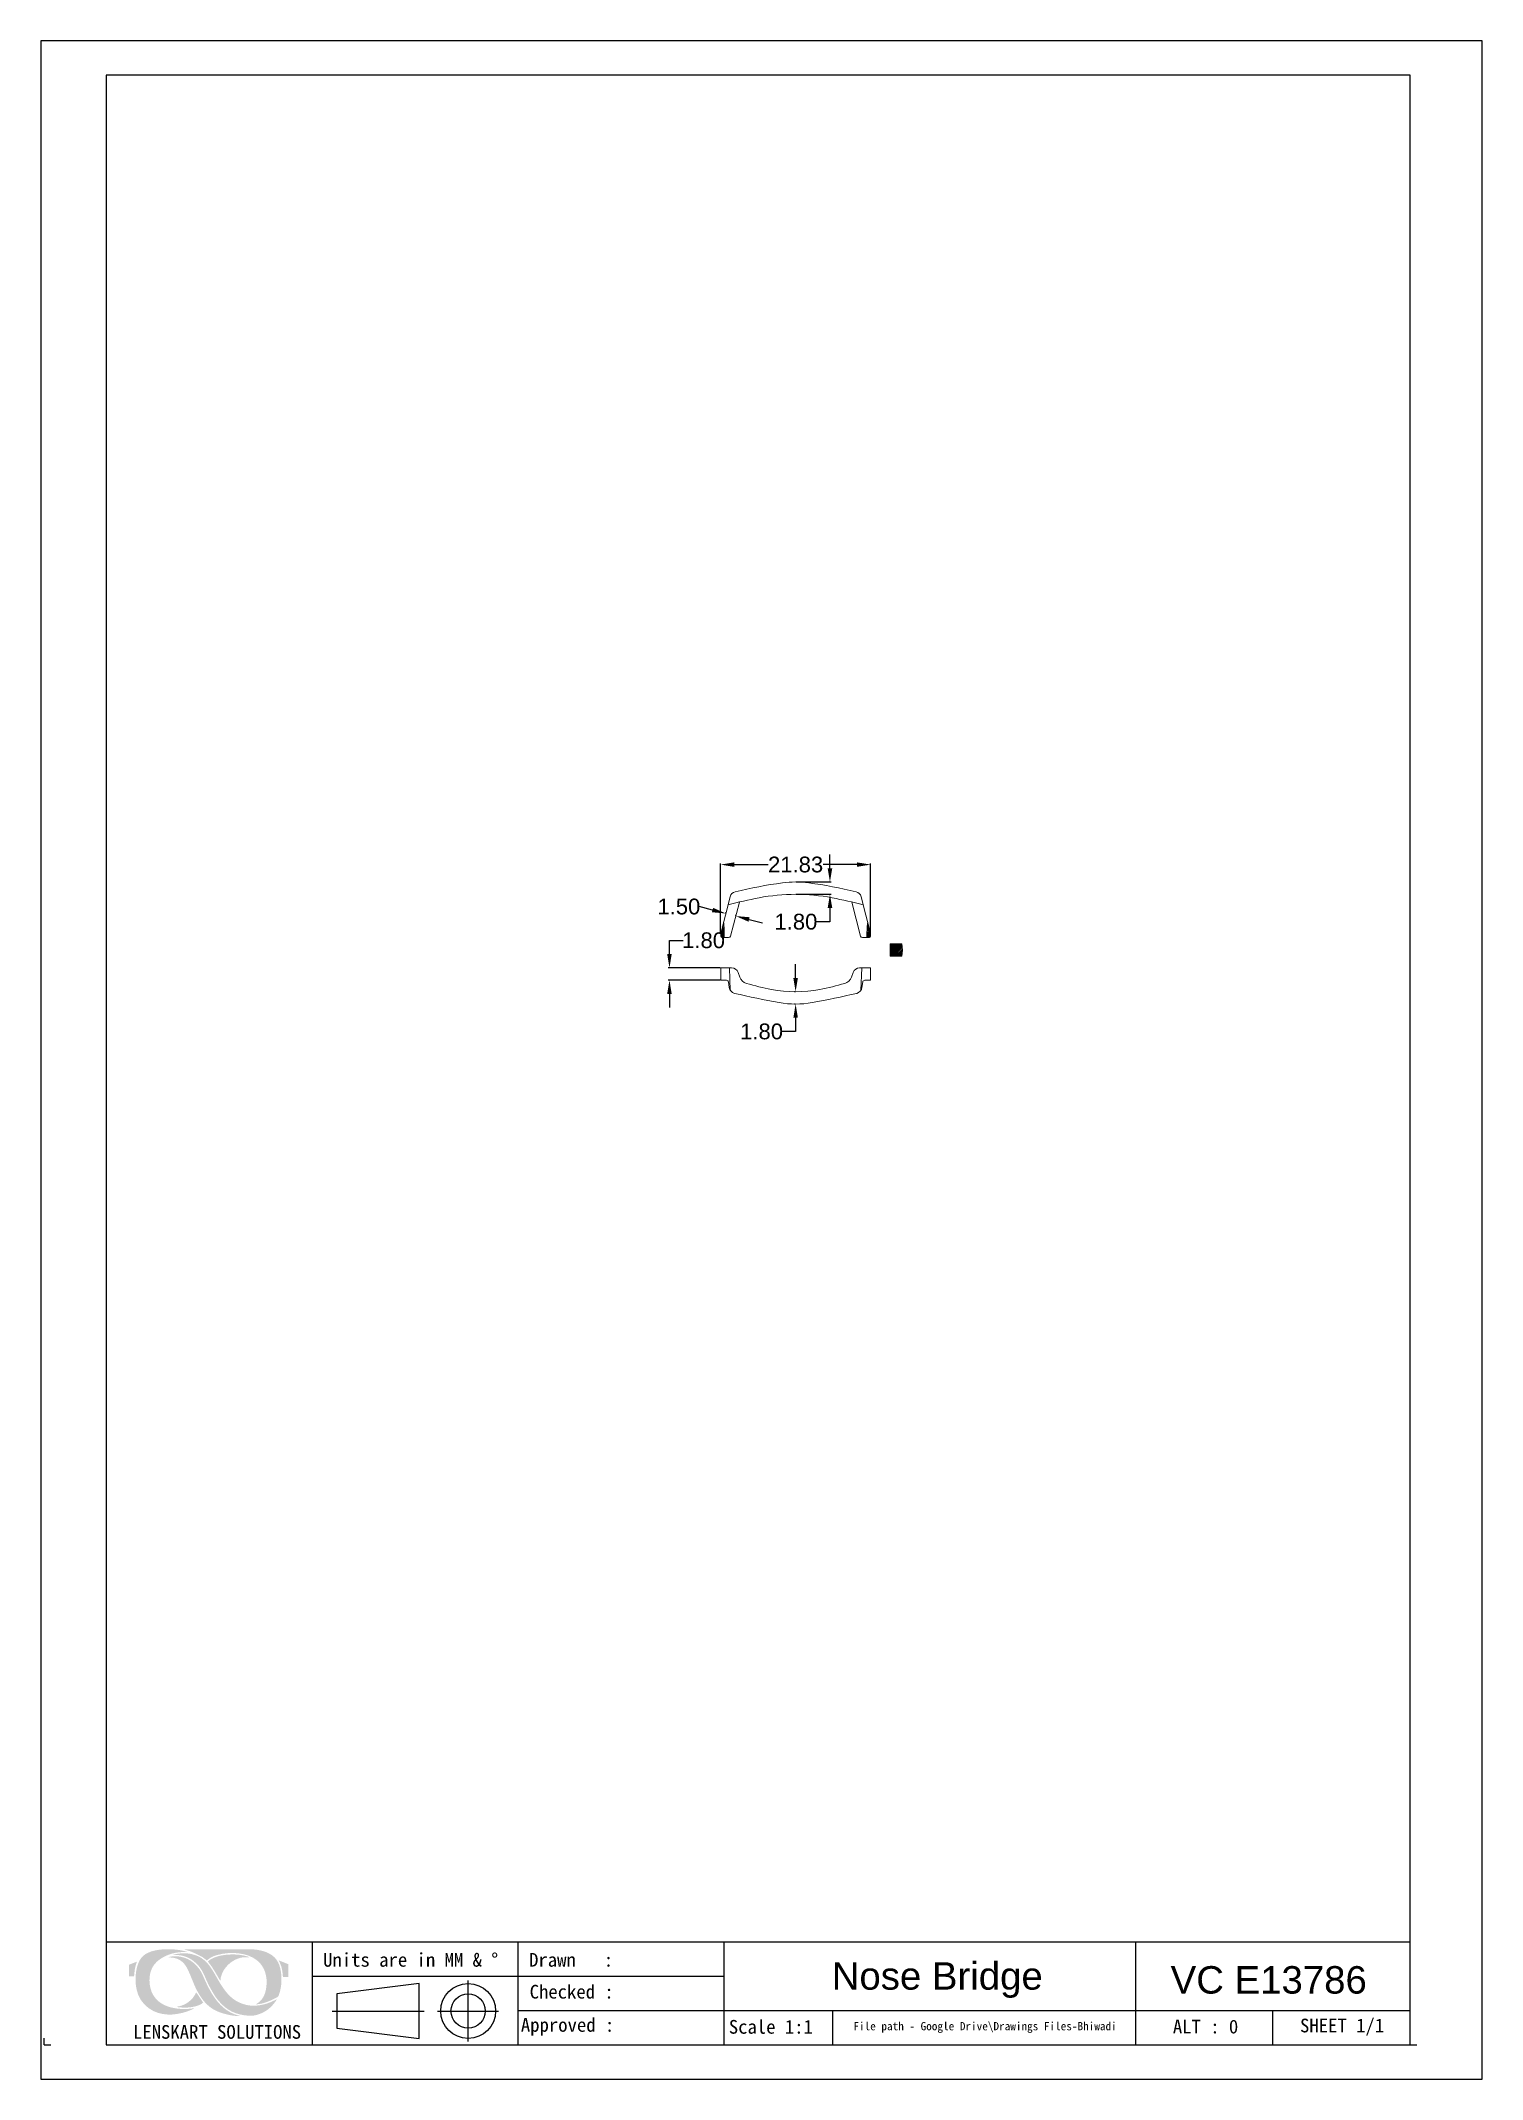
# Model space of a CAD drawing. Header units: millimetres. Extents: x 1963 to 2173, y 1428 to 1725.
import ezdxf

# ---------------------------------------------------------------- set-up
doc = ezdxf.new("R2010")
doc.units = ezdxf.units.MM
doc.layers.add('图框-线条', color=7, linetype='Continuous')
doc.layers.add('绘图层', color=7, linetype='Continuous', lineweight=15)
doc.styles.get("Standard").update_dxf_attribs({"font": 'arial.ttf'})
doc.styles.add('宋体', font='SimSun.ttf')
doc.dimstyles.new('Standard$0', dxfattribs={"dimtxt": 2.3, "dimasz": 2, "dimexe": 1, "dimexo": 1, "dimgap": 1, "dimtad": 0, "dimtih": 1, "dimtoh": 1, "dimdec": 1, "dimzin": 0, "dimdsep": 46, "dimtxsty": 'Standard', "dimcen": 0, "dimclrd": 4, "dimclre": 4, "dimclrt": 4, "dimadec": 1, "dimazin": 0, "dimtfac": 1, "dimtdec": 1, "dimtofl": 0, "dimtmove": 0, "dimatfit": 0, "dimfxl": 1, "dimtolj": 1, "dimtzin": 0, "dimarcsym": 0})

# ---------------------------------------------------------------- blocks, each defined once
blk = doc.blocks.new('*D7')
at = {"color": 0, "lineweight": -2, "transparency": 16777216}
for p, q in [((2054.21, 1591.58), (2054.21, 1593.58)), ((2054.21, 1593.58), (2056.21, 1593.58)), ((2061.61, 1589.58), (2054.03, 1589.58)), ((2061.61, 1587.78), (2054.03, 1587.78)), ((2054.21, 1585.78), (2054.21, 1583.78))]:
    blk.add_line(p, q, dxfattribs=at)
at = {"color": 0, "transparency": 16777216}
for points in [[(2053.88, 1591.58), (2054.54, 1591.58), (2054.21, 1589.58)], [(2053.88, 1585.78), (2054.54, 1585.78), (2054.21, 1587.78)]]:
    blk.add_solid(points, dxfattribs=at)
at = {"layer": 'Defpoints', "color": 0, "transparency": 16777216}
for p in [(2054.21, 1589.58), (2061.67, 1589.58), (2061.67, 1587.78)]:
    blk.add_point(p, dxfattribs=at)
at = {"color": 0, "lineweight": 9, "transparency": 16777216, "insert": (2059.18, 1593.58), "char_height": 2.3, "attachment_point": 5}
blk.add_mtext('\\A1;1.80', dxfattribs=at)
blk = doc.blocks.new('*D8')
at = {"color": 0, "lineweight": -2, "transparency": 16777216}
for p, q in [((2072.59, 1588.1), (2072.59, 1590.1)), ((2072.53, 1586.1), (2072.41, 1586.1)), ((2072.53, 1584.3), (2072.41, 1584.3)), ((2072.59, 1580.3), (2070.59, 1580.3)), ((2072.59, 1582.3), (2072.59, 1580.3))]:
    blk.add_line(p, q, dxfattribs=at)
at = {"color": 0, "transparency": 16777216}
for points in [[(2072.26, 1588.1), (2072.92, 1588.1), (2072.59, 1586.1)], [(2072.26, 1582.3), (2072.92, 1582.3), (2072.59, 1584.3)]]:
    blk.add_solid(points, dxfattribs=at)
at = {"layer": 'Defpoints', "color": 0, "transparency": 16777216}
for p in [(2072.59, 1586.1), (2072.59, 1584.3), (2072.59, 1584.3)]:
    blk.add_point(p, dxfattribs=at)
at = {"color": 0, "lineweight": 9, "transparency": 16777216, "insert": (2067.63, 1580.3), "char_height": 2.3, "attachment_point": 5}
blk.add_mtext('\\A1;1.80', dxfattribs=at)
blk = doc.blocks.new('*D9')
at = {"color": 0, "lineweight": -2, "transparency": 16777216}
for p, q in [((2061.67, 1594.66), (2061.67, 1604.8)), ((2063.67, 1604.62), (2068.6, 1604.62)), ((2081.51, 1604.62), (2076.58, 1604.62)), ((2083.51, 1594.66), (2083.51, 1604.8))]:
    blk.add_line(p, q, dxfattribs=at)
at = {"color": 0, "transparency": 16777216}
for points in [[(2063.67, 1604.95), (2063.67, 1604.29), (2061.67, 1604.62)], [(2081.51, 1604.95), (2081.51, 1604.29), (2083.51, 1604.62)]]:
    blk.add_solid(points, dxfattribs=at)
at = {"layer": 'Defpoints', "color": 0, "transparency": 16777216}
for p in [(2083.51, 1604.62), (2061.67, 1594.6), (2083.51, 1594.6)]:
    blk.add_point(p, dxfattribs=at)
at = {"color": 0, "lineweight": 9, "transparency": 16777216, "insert": (2072.59, 1604.62), "char_height": 2.3, "attachment_point": 5}
blk.add_mtext('\\A1;21.83', dxfattribs=at)
blk = doc.blocks.new('*D10')
at = {"color": 0, "lineweight": -2, "transparency": 16777216}
for p, q in [((2077.59, 1604.09), (2077.59, 1606.09)), ((2072.65, 1602.09), (2077.77, 1602.09)), ((2072.65, 1600.29), (2077.77, 1600.29)), ((2077.59, 1598.29), (2077.59, 1596.29)), ((2077.59, 1596.29), (2075.59, 1596.29))]:
    blk.add_line(p, q, dxfattribs=at)
at = {"color": 0, "transparency": 16777216}
for points in [[(2077.26, 1604.09), (2077.93, 1604.09), (2077.59, 1602.09)], [(2077.26, 1598.29), (2077.93, 1598.29), (2077.59, 1600.29)]]:
    blk.add_solid(points, dxfattribs=at)
at = {"layer": 'Defpoints', "color": 0, "transparency": 16777216}
for p in [(2072.59, 1602.09), (2072.59, 1600.29), (2077.59, 1600.29)]:
    blk.add_point(p, dxfattribs=at)
at = {"color": 0, "lineweight": 9, "transparency": 16777216, "insert": (2072.63, 1596.29), "char_height": 2.3, "attachment_point": 5}
blk.add_mtext('\\A1;1.80', dxfattribs=at)
blk = doc.blocks.new('*D11')
at = {"color": 0, "lineweight": -2, "transparency": 16777216}
for p, q in [((2060.49, 1598), (2058.55, 1598.5)), ((2062.44, 1597.56), (2062.47, 1597.67)), ((2063.89, 1597.18), (2063.92, 1597.3)), ((2065.81, 1596.62), (2067.75, 1596.12))]:
    blk.add_line(p, q, dxfattribs=at)
at = {"color": 0, "transparency": 16777216}
for points in [[(2060.57, 1598.32), (2060.4, 1597.68), (2062.42, 1597.5)], [(2065.89, 1596.95), (2065.73, 1596.3), (2063.87, 1597.12)]]:
    blk.add_solid(points, dxfattribs=at)
at = {"layer": 'Defpoints', "color": 0, "transparency": 16777216}
for p in [(2062.42, 1597.5), (2062.42, 1597.5), (2063.87, 1597.12)]:
    blk.add_point(p, dxfattribs=at)
at = {"color": 0, "lineweight": 9, "transparency": 16777216, "insert": (2055.58, 1598.5), "char_height": 2.3, "attachment_point": 5}
blk.add_mtext('\\A1;1.50', dxfattribs=at)

msp = doc.modelspace()

# ---------------------------------------------------------------- hatches: boundary and pattern name
at = {"lineweight": 9}
h = msp.add_hatch(dxfattribs=at)
h.set_pattern_fill('ANSI31', color=1, scale=0.05, style=0)
h.set_pattern_definition([(45, (476.11305, 1082.16572), (-0.112253202, 0.112253202), [])])
h.paths.add_polyline_path([(2062.166, 1595.504, 0.031548), (2062.09, 1596.212), (2061.674, 1594.599), (2061.695, 1594.179, 0.399647), (2061.894, 1593.989), (2062.204, 1593.989, 0.0135148)])
h = msp.add_hatch(dxfattribs=at)
h.set_pattern_fill('ANSI31', color=1, scale=0.05, style=0)
h.set_pattern_definition([(135, (3669.06699, 1082.16572), (0.112253202, 0.112253202), [])])
h.paths.add_polyline_path([(2083.014, 1595.504, -0.031548), (2083.09, 1596.212), (2083.506, 1594.599), (2083.485, 1594.179, -0.399647), (2083.286, 1593.989), (2082.976, 1593.989, -0.0135148)])
h = msp.add_hatch(dxfattribs=at)
h.set_pattern_fill('ANSI31', color=1, scale=0.05, style=0)
h.set_pattern_definition([(45, (369.31623, 1064.71292), (-0.112253202, 0.112253202), [])])
edge = h.paths.add_edge_path()
edge.add_arc((2084.047, 1592.169), 4.1, 347.31962, 372.68038)
edge.add_line((2088.047, 1593.069), (2086.347, 1593.069))
edge.add_line((2086.347, 1593.069), (2086.347, 1591.269))
edge.add_line((2086.347, 1591.269), (2088.047, 1591.269))
at = {"layer": '图框-线条', "lineweight": 0, "ltscale": 0.1}
h = msp.add_hatch(color=252, dxfattribs=at)
edge = h.paths.add_edge_path()
edge.add_spline(control_points=[(1975.495, 1444.347), (1975.495, 1444.347), (1975.494, 1442.633), (1975.494, 1442.633), (1975.494, 1442.633), (1975.494, 1442.633), (1976.207, 1442.633), (1976.207, 1442.633), (1976.207, 1442.633), (1976.259, 1443.034), (1976.266, 1443.384), (1976.344, 1443.783), (1976.344, 1443.783), (1976.413, 1444.132), (1976.52, 1444.482), (1976.643, 1444.784), (1976.643, 1444.784), (1976.643, 1444.784), (1975.495, 1444.347), (1975.495, 1444.347)], knot_values=[0, 0, 0, 0, 0.1666667, 0.1666667, 0.1666667, 0.1666767, 0.3333333, 0.3333333, 0.3333333, 0.3333433, 0.5, 0.5, 0.5, 0.50001, 0.6666667, 0.6666667, 0.6666667, 0.6666767, 1, 1, 1, 1], degree=3, periodic=0)
edge = h.paths.add_edge_path()
edge.add_spline(control_points=[(1997.897, 1442.559), (1997.897, 1442.559), (1998.702, 1442.552), (1998.702, 1442.552), (1998.702, 1442.552), (1998.702, 1442.552), (1998.706, 1444.406), (1998.706, 1444.406), (1998.706, 1444.406), (1998.706, 1444.406), (1997.294, 1444.966), (1997.294, 1444.966), (1997.294, 1444.966), (1997.438, 1444.608), (1997.6, 1444.348), (1997.709, 1443.9), (1997.709, 1443.9), (1997.821, 1443.445), (1997.857, 1443.047), (1997.897, 1442.559)], knot_values=[0, 0, 0, 0, 0.1666667, 0.1666667, 0.1666667, 0.1666767, 0.3333333, 0.3333333, 0.3333333, 0.3333433, 0.5, 0.5, 0.5, 0.50001, 0.6666667, 0.6666667, 0.6666667, 0.6666767, 1, 1, 1, 1], degree=3, periodic=0)
edge = h.paths.add_edge_path(flags=17)
edge.add_spline(control_points=[(1982.413, 1438.215), (1982.546, 1438.108), (1983.369, 1438.093), (1983.513, 1438.088), (1983.513, 1438.088), (1984.391, 1438.062), (1985.714, 1438.275), (1986.289, 1438.831), (1986.289, 1438.831), (1986.236, 1438.912), (1986.205, 1438.946), (1986.148, 1439.013), (1986.148, 1439.013), (1986.148, 1439.013), (1985.28, 1440.303), (1985.28, 1440.303), (1985.28, 1440.303), (1985.068, 1440.042), (1984.977, 1439.548), (1984.175, 1438.933), (1984.175, 1438.933), (1983.702, 1438.569), (1983.143, 1438.315), (1982.413, 1438.215)], knot_values=[0, 0, 0, 0, 0.1428571, 0.1428571, 0.1428571, 0.1428671, 0.2857143, 0.2857143, 0.2857143, 0.2857243, 0.4285714, 0.4285714, 0.4285714, 0.4285814, 0.5714286, 0.5714286, 0.5714286, 0.5714386, 0.7142857, 0.7142857, 0.7142857, 0.7142957, 1, 1, 1, 1], degree=3, periodic=0)
edge = h.paths.add_edge_path(flags=17)
edge.add_spline(control_points=[(1986.962, 1444.791), (1987.011, 1444.708), (1987.023, 1444.718), (1987.086, 1444.646), (1987.086, 1444.646), (1987.733, 1443.905), (1988.664, 1442.113), (1988.784, 1441.988), (1988.784, 1441.988), (1988.843, 1443.488), (1990.097, 1444.796), (1991.331, 1445.228), (1991.331, 1445.228), (1991.98, 1445.455), (1992.329, 1445.462), (1993.05, 1445.395), (1993.05, 1445.395), (1992.813, 1445.589), (1991.807, 1445.753), (1991.551, 1445.782), (1991.551, 1445.782), (1990.339, 1445.92), (1988.583, 1445.805), (1987.507, 1445.202), (1987.507, 1445.202), (1987.337, 1445.107), (1987.026, 1444.912), (1986.962, 1444.791)], knot_values=[0, 0, 0, 0, 0.125, 0.125, 0.125, 0.12501, 0.25, 0.25, 0.25, 0.25001, 0.375, 0.375, 0.375, 0.37501, 0.5, 0.5, 0.5, 0.50001, 0.625, 0.625, 0.625, 0.62501, 0.75, 0.75, 0.75, 0.75001, 1, 1, 1, 1], degree=3, periodic=0)
edge = h.paths.add_edge_path()
edge.add_spline(control_points=[(1986.382, 1442.439), (1985.975, 1443.356), (1985.849, 1443.61), (1985.209, 1444.299), (1985.209, 1444.299), (1984.334, 1445.243), (1982.99, 1445.712), (1981.663, 1445.532), (1981.663, 1445.532), (1981.576, 1445.52), (1981.499, 1445.509), (1981.415, 1445.493), (1981.415, 1445.493), (1981.415, 1445.493), (1981.181, 1445.421), (1981.181, 1445.421), (1981.181, 1445.421), (1981.949, 1445.383), (1982.547, 1445.272), (1983.055, 1444.888), (1983.055, 1444.888), (1983.561, 1444.506), (1983.755, 1444.203), (1984.08, 1443.538), (1984.08, 1443.538), (1984.609, 1442.456), (1984.967, 1441.245), (1985.559, 1440.244), (1985.559, 1440.244), (1986.19, 1439.176), (1986.8, 1438.395), (1987.865, 1437.776), (1987.865, 1437.776), (1988.719, 1437.278), (1990.509, 1436.807), (1991.698, 1436.855), (1991.698, 1436.855), (1991.566, 1436.92), (1991.381, 1436.946), (1991.224, 1436.994), (1991.224, 1436.994), (1989.013, 1437.667), (1987.735, 1439.544), (1986.762, 1441.604), (1986.762, 1441.604), (1986.63, 1441.882), (1986.508, 1442.154), (1986.382, 1442.439)], knot_values=[0, 0, 0, 0, 0.0769231, 0.0769231, 0.0769231, 0.0769331, 0.1538462, 0.1538462, 0.1538462, 0.1538562, 0.2307692, 0.2307692, 0.2307692, 0.2307792, 0.3076923, 0.3076923, 0.3076923, 0.3077023, 0.3846154, 0.3846154, 0.3846154, 0.3846254, 0.4615385, 0.4615385, 0.4615385, 0.4615485, 0.5384615, 0.5384615, 0.5384615, 0.5384715, 0.6153846, 0.6153846, 0.6153846, 0.6153946, 0.6923077, 0.6923077, 0.6923077, 0.6923177, 0.7692308, 0.7692308, 0.7692308, 0.7692408, 0.8461538, 0.8461538, 0.8461538, 0.8461638, 1, 1, 1, 1], degree=3, periodic=0)
edge = h.paths.add_edge_path()
edge.add_spline(control_points=[(1997.007, 1439.29), (1996.971, 1439.289), (1996.15, 1438.898), (1995.985, 1438.834), (1995.985, 1438.834), (1995.632, 1438.697), (1995.216, 1438.569), (1994.824, 1438.493), (1994.824, 1438.493), (1993.848, 1438.304), (1993.136, 1438.309), (1992.204, 1438.58), (1992.204, 1438.58), (1990.618, 1439.042), (1989.695, 1440.153), (1988.949, 1441.312), (1988.949, 1441.312), (1987.626, 1443.365), (1987.089, 1445.354), (1984.54, 1445.898), (1984.54, 1445.898), (1984.111, 1445.99), (1983.6, 1446.026), (1983.147, 1445.991), (1983.147, 1445.991), (1982.841, 1445.967), (1982.121, 1445.897), (1981.9, 1445.765), (1981.9, 1445.765), (1983.026, 1445.789), (1983.904, 1445.571), (1984.699, 1445.002), (1984.699, 1445.002), (1986.353, 1443.817), (1986.404, 1442.573), (1987.268, 1441.031), (1987.268, 1441.031), (1987.684, 1440.29), (1987.983, 1439.714), (1988.555, 1439.046), (1988.555, 1439.046), (1989.742, 1437.658), (1991.004, 1437.041), (1992.947, 1436.899), (1992.947, 1436.899), (1993.885, 1436.831), (1994.827, 1437.242), (1995.446, 1437.632), (1995.446, 1437.632), (1995.873, 1437.902), (1996.209, 1438.239), (1996.529, 1438.607), (1996.529, 1438.607), (1996.696, 1438.799), (1996.876, 1439.083), (1997.007, 1439.29)], knot_values=[0, 0, 0, 0, 0.0666667, 0.0666667, 0.0666667, 0.0666767, 0.1333333, 0.1333333, 0.1333333, 0.1333433, 0.2, 0.2, 0.2, 0.20001, 0.2666667, 0.2666667, 0.2666667, 0.2666767, 0.3333333, 0.3333333, 0.3333333, 0.3333433, 0.4, 0.4, 0.4, 0.40001, 0.4666667, 0.4666667, 0.4666667, 0.4666767, 0.5333333, 0.5333333, 0.5333333, 0.5333433, 0.6, 0.6, 0.6, 0.60001, 0.6666667, 0.6666667, 0.6666667, 0.6666767, 0.7333333, 0.7333333, 0.7333333, 0.7333433, 0.8, 0.8, 0.8, 0.80001, 0.8666667, 0.8666667, 0.8666667, 0.8666767, 1, 1, 1, 1], degree=3, periodic=0)
edge = h.paths.add_edge_path()
edge.add_spline(control_points=[(1986.81, 1444.951), (1987.37, 1445.386), (1987.533, 1445.525), (1988.352, 1445.755), (1988.352, 1445.755), (1990.222, 1446.278), (1992.635, 1446.14), (1994.101, 1444.989), (1994.101, 1444.989), (1994.905, 1444.358), (1995.56, 1443.254), (1995.522, 1441.705), (1995.522, 1441.705), (1995.494, 1440.563), (1995.214, 1439.456), (1994.308, 1438.797), (1994.308, 1438.797), (1994.248, 1438.753), (1994, 1438.6), (1993.944, 1438.581), (1993.944, 1438.581), (1994.832, 1438.526), (1996.227, 1439.13), (1996.961, 1439.546), (1996.961, 1439.546), (1997.238, 1439.703), (1997.21, 1439.676), (1997.328, 1439.996), (1997.328, 1439.996), (1997.794, 1441.259), (1997.809, 1443.008), (1997.384, 1444.236), (1997.384, 1444.236), (1997.189, 1444.8), (1996.976, 1445.095), (1996.608, 1445.463), (1996.608, 1445.463), (1995.848, 1446.224), (1994.337, 1446.579), (1993.245, 1446.579), (1993.245, 1446.579), (1990.02, 1446.577), (1986.711, 1446.614), (1983.507, 1446.578), (1983.507, 1446.578), (1983.739, 1446.475), (1984.155, 1446.38), (1984.423, 1446.282), (1984.423, 1446.282), (1984.696, 1446.183), (1985.877, 1445.628), (1986.108, 1445.488), (1986.108, 1445.488), (1986.428, 1445.293), (1986.75, 1444.985), (1986.81, 1444.951)], knot_values=[0, 0, 0, 0, 0.0666667, 0.0666667, 0.0666667, 0.0666767, 0.1333333, 0.1333333, 0.1333333, 0.1333433, 0.2, 0.2, 0.2, 0.20001, 0.2666667, 0.2666667, 0.2666667, 0.2666767, 0.3333333, 0.3333333, 0.3333333, 0.3333433, 0.4, 0.4, 0.4, 0.40001, 0.4666667, 0.4666667, 0.4666667, 0.4666767, 0.5333333, 0.5333333, 0.5333333, 0.5333433, 0.6, 0.6, 0.6, 0.60001, 0.6666667, 0.6666667, 0.6666667, 0.6666767, 0.7333333, 0.7333333, 0.7333333, 0.7333433, 0.8, 0.8, 0.8, 0.80001, 0.8666667, 0.8666667, 0.8666667, 0.8666767, 1, 1, 1, 1], degree=3, periodic=0)
edge = h.paths.add_edge_path()
edge.add_spline(control_points=[(1985.028, 1437.998), (1984.89, 1438.005), (1984.626, 1437.944), (1984.464, 1437.929), (1984.464, 1437.929), (1981.894, 1437.69), (1978.857, 1438.367), (1978.489, 1441.511), (1978.489, 1441.511), (1978.318, 1442.976), (1978.774, 1444.303), (1979.95, 1445.11), (1979.95, 1445.11), (1981.123, 1445.915), (1982.299, 1446.233), (1984.03, 1446.184), (1984.03, 1446.184), (1984.03, 1446.184), (1983.332, 1446.378), (1983.332, 1446.378), (1983.332, 1446.378), (1981.805, 1446.705), (1979.519, 1446.719), (1978.17, 1446.047), (1978.17, 1446.047), (1977.406, 1445.666), (1976.981, 1445.1), (1976.689, 1444.15), (1976.689, 1444.15), (1976.191, 1442.528), (1976.337, 1440.031), (1977.551, 1438.752), (1977.551, 1438.752), (1977.709, 1438.586), (1977.781, 1438.472), (1977.968, 1438.324), (1977.968, 1438.324), (1978.159, 1438.172), (1978.195, 1438.119), (1978.436, 1437.948), (1978.436, 1437.948), (1980.013, 1436.834), (1982.065, 1436.896), (1983.867, 1437.5), (1983.867, 1437.5), (1984.078, 1437.57), (1984.282, 1437.653), (1984.475, 1437.736), (1984.475, 1437.736), (1984.596, 1437.789), (1984.96, 1437.982), (1985.028, 1437.998)], knot_values=[0, 0, 0, 0, 0.0714286, 0.0714286, 0.0714286, 0.0714386, 0.1428571, 0.1428571, 0.1428571, 0.1428671, 0.2142857, 0.2142857, 0.2142857, 0.2142957, 0.2857143, 0.2857143, 0.2857143, 0.2857243, 0.3571429, 0.3571429, 0.3571429, 0.3571529, 0.4285714, 0.4285714, 0.4285714, 0.4285814, 0.5, 0.5, 0.5, 0.50001, 0.5714286, 0.5714286, 0.5714286, 0.5714386, 0.6428571, 0.6428571, 0.6428571, 0.6428671, 0.7142857, 0.7142857, 0.7142857, 0.7142957, 0.7857143, 0.7857143, 0.7857143, 0.7857243, 0.8571429, 0.8571429, 0.8571429, 0.8571529, 1, 1, 1, 1], degree=3, periodic=0)

# ---------------------------------------------------------------- linework, layer by layer
at = {"color": 0, "lineweight": 9}
for p, q in [((2063.053, 1599.942), (2061.674, 1594.599)), ((2063.124, 1594.214), (2064.402, 1599.167)), ((2082.056, 1594.214), (2080.778, 1599.167)), ((2082.128, 1599.942), (2083.506, 1594.599)), ((2061.674, 1594.599), (2061.695, 1594.179)), ((2061.894, 1593.989), (2062.833, 1593.989)), ((2083.286, 1593.989), (2082.347, 1593.989)), ((2083.506, 1594.599), (2083.485, 1594.179)), ((2086.347, 1593.069), (2088.047, 1593.069)), ((2086.347, 1591.269), (2086.347, 1593.069)), ((2061.674, 1589.578), (2063.264, 1589.578)), ((2061.674, 1589.578), (2061.674, 1587.778)), ((2062.963, 1589.578), (2063.072, 1586.301)), ((2083.506, 1589.578), (2081.916, 1589.578)), ((2082.217, 1589.578), (2082.108, 1586.301)), ((2083.506, 1589.578), (2083.506, 1587.778)), ((2088.047, 1591.269), (2086.347, 1591.269)), ((2061.674, 1587.778), (2062.513, 1587.778)), ((2062.928, 1586.693), (2062.81, 1587.52)), ((2064.46, 1588.221), (2064.203, 1588.922)), ((2080.72, 1588.221), (2080.977, 1588.922)), ((2082.252, 1586.693), (2082.37, 1587.52)), ((2083.506, 1587.778), (2082.667, 1587.778))]:
    msp.add_line(p, q, dxfattribs=at)
for p, q in [((1972.137, 1447.652), (2162.137, 1447.652)), ((2002.137, 1447.652), (2002.137, 1432.652)), ((2032.137, 1447.652), (2032.137, 1432.652)), ((2062.137, 1447.652), (2062.137, 1432.652)), ((2122.137, 1432.652), (2122.137, 1447.652)), ((2002.137, 1442.652), (2062.137, 1442.652)), ((2024.883, 1433.148), (2024.883, 1442.037)), ((2005.072, 1437.592), (2018.465, 1437.592)), ((2020.439, 1437.592), (2029.327, 1437.592)), ((2032.137, 1437.652), (2162.137, 1437.652)), ((2077.976, 1437.638), (2077.976, 1432.638)), ((2142.137, 1432.652), (2142.137, 1437.652)), ((1963.102, 1432.652), (1963.102, 1433.652)), ((1963.102, 1432.652), (1964.102, 1432.652)), ((1972.137, 1432.652), (2163.102, 1432.652))]:
    msp.add_line(p, q)
for points in [[(1962.62, 1427.652), (2172.62, 1427.652), (2172.62, 1724.652), (1962.62, 1724.652)], [(2005.733, 1435.092), (2017.733, 1433.592), (2017.733, 1441.592), (2005.733, 1440.092)]]:
    msp.add_lwpolyline(points, close=True)
msp.add_lwpolyline([(2162.137, 1432.652), (2162.137, 1719.652), (1972.137, 1719.652), (1972.137, 1432.652)])
for radius in [4, 2.5]:
    msp.add_circle((2024.883, 1437.592), radius)
for centre, radius, start, end in [((2079.733, 1535.073), 67.502, 97.71727, 103.66586), ((2072.59, 1587.78), 14.313, 90, 97.71727), ((2072.59, 1587.78), 14.313, 82.28273, 90), ((2065.447, 1535.073), 67.502, 76.33414, 82.28273), ((2079.733, 1535.073), 65.902, 100.90463, 104.93838), ((2064.021, 1599.692), 1, 103.66586, 165.52995), ((2072.59, 1572.147), 28.146, 90, 100.90463), ((2072.59, 1572.147), 28.146, 79.09537, 90), ((2065.447, 1535.073), 65.902, 75.06162, 79.09537), ((2081.159, 1599.692), 1, 14.47005, 76.33414), ((2056.52, 1595.253), 5.652, 2.54539, 9.77325), ((2034.177, 1594.049), 28.027, 359.87788, 2.97506), ((2111.003, 1594.049), 28.027, 177.02494, 180.12212), ((2088.66, 1595.253), 5.652, 170.22675, 177.45461), ((2061.894, 1594.189), 0.2, 182.86412, 270), ((2062.833, 1594.289), 0.3, 270, 345.52995), ((2082.347, 1594.289), 0.3, 194.47005, 270), ((2083.286, 1594.189), 0.2, 270, 357.13588), ((2084.047, 1592.169), 4.1, 347.31962, 12.68038), ((2063.264, 1588.578), 1, 20.12817, 90), ((2081.916, 1588.578), 1, 90, 159.87183), ((2062.513, 1587.478), 0.3, 8.09073, 90), ((2063.918, 1586.834), 1, 188.09073, 256.92879), ((2065.849, 1588.731), 1.48, 200.12817, 253.85332), ((2076.808, 1626.584), 40.887, 253.85332, 259.07847), ((2072.59, 1604.722), 18.623, 259.07847, 280.92153), ((2068.372, 1626.584), 40.887, 280.92153, 286.14668), ((2079.331, 1588.731), 1.48, 286.14668, 339.87183), ((2081.262, 1586.834), 1, 283.07121, 351.90927), ((2082.667, 1587.478), 0.3, 90, 171.90927), ((2094.774, 1719.731), 137.432, 256.92879, 259.69307), ((2072.59, 1597.746), 13.446, 259.69307, 280.30693), ((2050.406, 1719.731), 137.432, 280.30693, 283.07121)]:
    msp.add_arc(centre, radius, start, end, dxfattribs=at)

# ---------------------------------------------------------------- texts
at = {"char_height": 4, "width": 34.34827, "attachment_point": 5}
for s, insert in [('Nose Bridge ', (2093.224, 1442.099)), ('VC E13786', (2141.516, 1442.099))]:
    msp.add_mtext(s, dxfattribs=dict(at, insert=insert))
at = {"layer": '绘图层', "color": 7, "linetype": 'ByBlock', "lineweight": 9, "attachment_point": 5, "style": '宋体'}
for s, insert, char_height, width in [('\\pxql;{\\fNSimSun|b0|i0|c0|p49;Units are in MM & %%D}', (2019.031, 1445.032), 2, 30.54433), ('\\pxql;{\\fNSimSun|b0|i0|c0|p49;Drawn   : }', (2049.031, 1445.032), 2, 30.54433), ('\\pxql;{\\fNSimSun|b0|i0|c0|p49;Checked : }', (2045.291, 1440.386), 2, 22.90147), ('{\\fSimSun|b0|i0|c134|p2;LENSKART SOLUTIONS}', (1988.302, 1434.527), 2, 58.97445), ('\\pxql;{\\fNSimSun|b0|i0|c0|p49;Approved :}', (2044.014, 1435.28), 2, 22.90147), ('\\pxql;{\\fNSimSun|b0|i0|c0|p49;Scale 1:1}', (2074.312, 1435.267), 2, 22.90147), ('\\pxql;{\\fNSimSun|b0|i0|c0|p49;File path - Google Drive\\\\Drawings Files-Bhiwadi}', (2125.949, 1435.188), 1.2, 89.88999), ('{\\fNSimSun|b0|i0|c0|p49;ALT : 0}', (2132.315, 1435.308), 2, 17.27914), ('{\\fNSimSun|b0|i0|c0|p49;SHEET 1/1}', (2152.198, 1435.233), 2, 17.27914)]:
    msp.add_mtext(s, dxfattribs=dict(at, insert=insert, char_height=char_height, width=width))

# ---------------------------------------------------------------- dimensions: what is measured, and where the dimension line sits
at = {"color": 3, "lineweight": 9}
dim = msp.add_linear_dim(base=(2083.506, 1604.619), p1=(2061.674, 1594.599), p2=(2083.506, 1594.599), dimstyle='Standard$0', override={"dimasz": 2, "dimexe": 0.18, "dimexo": 0.0625, "dimgap": 0.09, "dimdec": 2, "dimtxsty": 'Standard', "dimcen": 0.09, "dimclrd": 0, "dimclre": 0, "dimclrt": 0, "dimtdec": 2, "dimatfit": 3, "dimfxl": 1.25, "dimarcsym": 0}, dxfattribs=at)
dim.commit()
dim.dimension.update_dxf_attribs({"geometry": '*D9', "text_midpoint": (2072.59, 1604.619)})
for base, p1, p2, picture, middle in [((2077.593, 1600.293), (2072.59, 1602.093), (2072.59, 1600.293), '*D10', (2072.628, 1596.293)), ((2054.211, 1589.578), (2061.674, 1587.778), (2061.674, 1589.578), '*D7', (2059.176, 1593.578)), ((2072.59, 1584.3), (2072.59, 1586.1), (2072.59, 1584.3), '*D8', (2067.625, 1580.3))]:
    dim = msp.add_linear_dim(base=base, p1=p1, p2=p2, angle=90, dimstyle='Standard$0', override={"dimasz": 2, "dimexe": 0.18, "dimexo": 0.0625, "dimgap": 0.09, "dimdec": 2, "dimtxsty": 'Standard', "dimcen": 0.09, "dimclrd": 0, "dimclre": 0, "dimclrt": 0, "dimtdec": 2, "dimatfit": 3, "dimfxl": 1.25, "dimarcsym": 0}, dxfattribs=at)
    dim.commit()
    dim.dimension.update_dxf_attribs({"geometry": picture, "text_midpoint": middle})
dim = msp.add_aligned_dim(p1=(2063.874, 1597.124), p2=(2062.422, 1597.498), distance=0, dimstyle='Standard$0', override={"dimasz": 2, "dimexe": 0.18, "dimexo": 0.0625, "dimgap": 0.09, "dimdec": 2, "dimtxsty": 'Standard', "dimcen": 0.09, "dimclrd": 0, "dimclre": 0, "dimclrt": 0, "dimtdec": 2, "dimatfit": 3, "dimfxl": 1.25, "dimarcsym": 0}, dxfattribs=at)
dim.commit()
dim.dimension.update_dxf_attribs({"geometry": '*D11', "text_midpoint": (2055.584, 1598.498)})

doc.saveas('drawing.dxf')
